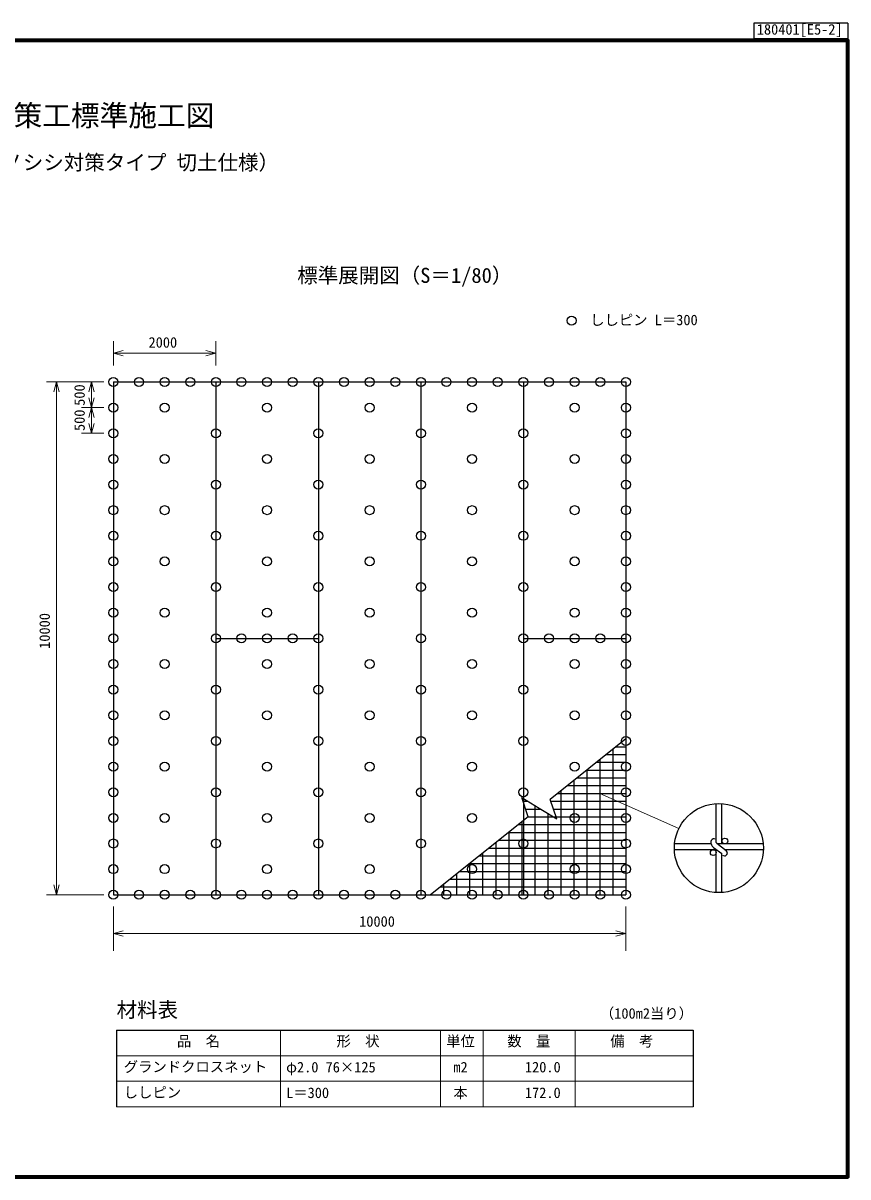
# Model space of a CAD drawing. Units: millimetres, scale not verified, with parts at other scales. Extents: x 200 to 8200, y 200 to 5825.
# Drawn here: x 4176 to 8200, y 200 to 5825 of the extents above; entities that cross this region are included whole.
import ezdxf
from ezdxf.enums import TextEntityAlignment as Align

# ---------------------------------------------------------------- set-up
doc = ezdxf.new("R2010")
doc.units = ezdxf.units.MM
doc.header["$LTSCALE"] = 20
for name, color, linetype, lineweight in [('C-DOC', 3, 'Continuous', 25), ('C-MTR-FRAM', 5, 'Continuous', 25), ('C-MTR-LINE', 5, 'Continuous', 13), ('C-STR', 7, 'Continuous', 25), ('C-STR-DIM', 1, 'Continuous', 13), ('C-STR-HTXT', 1, 'Continuous', 13), ('C-TTL', 2, 'Continuous', 70)]:
    doc.layers.add(name, color=color, linetype=linetype, lineweight=lineweight)
for name, color, linetype in [('C-MTR', 5, 'Continuous'), ('C-MTR-TXT', 5, 'Continuous'), ('C-STR-TXT', 7, 'Continuous'), ('C-TTL-TXT', 7, 'Continuous')]:
    doc.layers.add(name, color=color, linetype=linetype)
doc.styles.add('ＭＳ ゴシック', font='')
doc.styles.get('ＭＳ ゴシック').set_extended_font_data('MS Gothic')

msp = doc.modelspace()

# ---------------------------------------------------------------- linework, layer by layer
at = {"layer": 'C-DOC'}
for p, q in [((7741.71, 5825), (7741.71, 5750)), ((8200, 5825), (7741.71, 5825)), ((8200, 5825), (8200, 5750)), ((7741.71, 5750), (8200, 5750))]:
    msp.add_line(p, q, dxfattribs=at)
at = {"layer": 'C-MTR-FRAM'}
for p, q in [((4632.3, 916.09), (4632.3, 541.09)), ((4632.3, 916.09), (7444.93, 916.09)), ((7444.93, 916.09), (7444.93, 541.09))]:
    msp.add_line(p, q, dxfattribs=at)
at = {"layer": 'C-MTR-FRAM', "lineweight": 13}
msp.add_line((4632.3, 541.09), (7444.93, 541.09), dxfattribs=at)
at = {"layer": 'C-MTR-LINE'}
for p, q in [((5432.3, 916.09), (5432.3, 541.09)), ((6212.16, 916.09), (6212.16, 541.09)), ((6420.97, 916.09), (6420.97, 541.09)), ((6869.48, 916.09), (6869.48, 541.09)), ((4632.3, 791.09), (7444.93, 791.09)), ((4632.3, 666.09), (7444.93, 666.09))]:
    msp.add_line(p, q, dxfattribs=at)
at = {"layer": 'C-STR'}
for p, q in [((4616.65, 4075.42), (4616.65, 1575.42)), ((4616.65, 4075.42), (7116.65, 4075.42)), ((5116.65, 4075.42), (5116.65, 1575.42)), ((5616.65, 4075.42), (5616.65, 1575.42)), ((6116.65, 4075.42), (6116.65, 1575.42)), ((6616.65, 4075.42), (6616.65, 1575.42)), ((7116.65, 4075.42), (7116.65, 1575.42)), ((5116.65, 2825.42), (5616.65, 2825.42)), ((6616.65, 2825.42), (7116.65, 2825.42)), ((7116.65, 2335.42), (6747.34, 2040.75)), ((7021.4, 2259.42), (7116.65, 2259.42)), ((7053.15, 2284.75), (7053.15, 1575.42)), ((7069.03, 2297.42), (7116.65, 2297.42)), ((6973.78, 2221.42), (7116.65, 2221.42)), ((6989.65, 2234.09), (6989.65, 1575.42)), ((6878.53, 2145.42), (7116.65, 2145.42)), ((6926.15, 2183.42), (6926.15, 1575.42)), ((6926.15, 2183.42), (7116.65, 2183.42)), ((6799.15, 2082.09), (6799.15, 1575.42)), ((6830.9, 2107.42), (7116.65, 2107.42)), ((6862.65, 2132.75), (6862.65, 1575.42)), ((6640.4, 1955.42), (6608.53, 2050.2)), ((6608.53, 2050.2), (6693.87, 1998.08)), ((6614.85, 2031.42), (6639.29, 2031.42)), ((6779.22, 1945.96), (6747.34, 2040.75)), ((6750.48, 2031.42), (7116.65, 2031.42)), ((6783.28, 2069.42), (7116.65, 2069.42)), ((6627.63, 1993.42), (6701.51, 1993.42)), ((6672.15, 2011.35), (6672.15, 1575.42)), ((6693.87, 1998.08), (6779.22, 1945.96)), ((6735.65, 1972.57), (6735.65, 1575.42)), ((6763.26, 1993.42), (7116.65, 1993.42)), ((7557.47, 1830.24), (7557.47, 2019.87)), ((7585.59, 1823.03), (7585.59, 2019.72)), ((6640.4, 1955.42), (6164.15, 1575.42)), ((6592.78, 1917.42), (7116.65, 1917.42)), ((6608.65, 1930.09), (6608.65, 1575.42)), ((6640.4, 1955.42), (7116.65, 1955.42)), ((6545.15, 1879.42), (7116.65, 1879.42)), ((6545.15, 1879.42), (6545.15, 1575.42)), ((6449.9, 1803.42), (7116.65, 1803.42)), ((6481.65, 1828.75), (6481.65, 1575.42)), ((6497.53, 1841.42), (7116.65, 1841.42)), ((7531.3, 1823.31), (7354.1, 1823.31)), ((7544.73, 1805.98), (7585.59, 1776)), ((7560.7, 1826.33), (7606.54, 1790.57)), ((7786.53, 1823.31), (7564.58, 1823.31)), ((6402.28, 1765.42), (7116.65, 1765.42)), ((6418.15, 1778.09), (6418.15, 1575.42)), ((7558.56, 1795.18), (7353.3, 1795.18)), ((7557.47, 1586.31), (7557.47, 1795.18)), ((7585.59, 1586.47), (7585.59, 1776)), ((7787.33, 1795.18), (7600.63, 1795.18)), ((6307.03, 1689.42), (7116.65, 1689.42)), ((6354.65, 1727.42), (7116.65, 1727.42)), ((6354.65, 1727.42), (6354.65, 1575.42)), ((6259.4, 1651.42), (7116.65, 1651.42)), ((6291.15, 1676.75), (6291.15, 1575.42)), ((4616.65, 1575.42), (7116.65, 1575.42)), ((6211.78, 1613.42), (7116.65, 1613.42)), ((6227.65, 1626.09), (6227.65, 1575.42))]:
    msp.add_line(p, q, dxfattribs=at)
at = {"layer": 'C-STR', "lineweight": 13}
for p, q in [((7548.47, 1847.53), (7557.47, 1846.01)), ((7592.35, 1766.34), (7585.59, 1768.14))]:
    msp.add_line(p, q, dxfattribs=at)
at = {"layer": 'C-STR'}
for centre, radius in [((6851.7, 4374.39), 22), ((4616.65, 4075.42), 22), ((4741.65, 4075.42), 22), ((4866.65, 4075.42), 22), ((4991.65, 4075.42), 22), ((5116.65, 4075.42), 22), ((5241.65, 4075.42), 22), ((5366.65, 4075.42), 22), ((5491.65, 4075.42), 22), ((5616.65, 4075.42), 22), ((5741.65, 4075.42), 22), ((5866.65, 4075.42), 22), ((5991.65, 4075.42), 22), ((6116.65, 4075.42), 22), ((6241.65, 4075.42), 22), ((6366.65, 4075.42), 22), ((6491.65, 4075.42), 22), ((6616.65, 4075.42), 22), ((6741.65, 4075.42), 22), ((6866.65, 4075.42), 22), ((6991.65, 4075.42), 22), ((7116.65, 4075.42), 22), ((4616.65, 3950.42), 22), ((4866.65, 3950.42), 22), ((5366.65, 3950.42), 22), ((5866.65, 3950.42), 22), ((6366.65, 3950.42), 22), ((6866.65, 3950.42), 22), ((7116.65, 3950.42), 22), ((4616.65, 3825.42), 22), ((5116.65, 3825.42), 22), ((5616.65, 3825.42), 22), ((6116.65, 3825.42), 22), ((6616.65, 3825.42), 22), ((7116.65, 3825.42), 22), ((4616.65, 3700.42), 22), ((4866.65, 3700.42), 22), ((5366.65, 3700.42), 22), ((5866.65, 3700.42), 22), ((6366.65, 3700.42), 22), ((6866.65, 3700.42), 22), ((7116.65, 3700.42), 22), ((4616.65, 3575.42), 22), ((5116.65, 3575.42), 22), ((5616.65, 3575.42), 22), ((6116.65, 3575.42), 22), ((6616.65, 3575.42), 22), ((7116.65, 3575.42), 22), ((4616.65, 3450.42), 22), ((4866.65, 3450.42), 22), ((5366.65, 3450.42), 22), ((5866.65, 3450.42), 22), ((6366.65, 3450.42), 22), ((6866.65, 3450.42), 22), ((7116.65, 3450.42), 22), ((4616.65, 3325.42), 22), ((5116.65, 3325.42), 22), ((5616.65, 3325.42), 22), ((6116.65, 3325.42), 22), ((6616.65, 3325.42), 22), ((7116.65, 3325.42), 22), ((4616.65, 3200.42), 22), ((4866.65, 3200.42), 22), ((5366.65, 3200.42), 22), ((5866.65, 3200.42), 22), ((6366.65, 3200.42), 22), ((6866.65, 3200.42), 22), ((7116.65, 3200.42), 22), ((4616.65, 3075.42), 22), ((5116.65, 3075.42), 22), ((5616.65, 3075.42), 22), ((6116.65, 3075.42), 22), ((6616.65, 3075.42), 22), ((7116.65, 3075.42), 22), ((4616.65, 2950.42), 22), ((4866.65, 2950.42), 22), ((5366.65, 2950.42), 22), ((5866.65, 2950.42), 22), ((6366.65, 2950.42), 22), ((6866.65, 2950.42), 22), ((7116.65, 2950.42), 22), ((4616.65, 2825.42), 22), ((5116.65, 2825.42), 22), ((5241.65, 2825.42), 22), ((5366.65, 2825.42), 22), ((5491.65, 2825.42), 22), ((5616.65, 2825.42), 22), ((6116.65, 2825.42), 22), ((6616.65, 2825.42), 22), ((6741.65, 2825.42), 22), ((6866.65, 2825.42), 22), ((6991.65, 2825.42), 22), ((7116.65, 2825.42), 22), ((4616.65, 2700.42), 22), ((4866.65, 2700.42), 22), ((5366.65, 2700.42), 22), ((5866.65, 2700.42), 22), ((6366.65, 2700.42), 22), ((6866.65, 2700.42), 22), ((7116.65, 2700.42), 22), ((4616.65, 2575.42), 22), ((5116.65, 2575.42), 22), ((5616.65, 2575.42), 22), ((6116.65, 2575.42), 22), ((6616.65, 2575.42), 22), ((7116.65, 2575.42), 22), ((4616.65, 2450.42), 22), ((4866.65, 2450.42), 22), ((5366.65, 2450.42), 22), ((5866.65, 2450.42), 22), ((6366.65, 2450.42), 22), ((6866.65, 2450.42), 22), ((7116.65, 2450.42), 22), ((4616.65, 2325.42), 22), ((5116.65, 2325.42), 22), ((5616.65, 2325.42), 22), ((6116.65, 2325.42), 22), ((6616.65, 2325.42), 22), ((7116.65, 2325.42), 22), ((4616.65, 2200.42), 22), ((4866.65, 2200.42), 22), ((5366.65, 2200.42), 22), ((5866.65, 2200.42), 22), ((6366.65, 2200.42), 22), ((6866.65, 2200.42), 22), ((7116.65, 2200.42), 22), ((4616.65, 2075.42), 22), ((5116.65, 2075.42), 22), ((5616.65, 2075.42), 22), ((6116.65, 2075.42), 22), ((6616.65, 2075.42), 22), ((7116.65, 2075.42), 22), ((4616.65, 1950.42), 22), ((4866.65, 1950.42), 22), ((5366.65, 1950.42), 22), ((5866.65, 1950.42), 22), ((6366.65, 1950.42), 22), ((6866.65, 1950.42), 22), ((7116.65, 1950.42), 22), ((4616.65, 1825.42), 22), ((5116.65, 1825.42), 22), ((5616.65, 1825.42), 22), ((6116.65, 1825.42), 22), ((6616.65, 1825.42), 22), ((7116.65, 1825.42), 22), ((7599.85, 1837.49), 14.18), ((7543.29, 1781), 14.18), ((4616.65, 1700.42), 22), ((4866.65, 1700.42), 22), ((5366.65, 1700.42), 22), ((5866.65, 1700.42), 22), ((6366.65, 1700.42), 22), ((6866.65, 1700.42), 22), ((7116.65, 1700.42), 22), ((4616.65, 1575.42), 22), ((4741.65, 1575.42), 22), ((4866.65, 1575.42), 22), ((4991.65, 1575.42), 22), ((5116.65, 1575.42), 22), ((5241.65, 1575.42), 22), ((5366.65, 1575.42), 22), ((5491.65, 1575.42), 22), ((5616.65, 1575.42), 22), ((5741.65, 1575.42), 22), ((5866.65, 1575.42), 22), ((5991.65, 1575.42), 22), ((6116.65, 1575.42), 22), ((6241.65, 1575.42), 22), ((6366.65, 1575.42), 22), ((6491.65, 1575.42), 22), ((6616.65, 1575.42), 22), ((6741.65, 1575.42), 22), ((6866.65, 1575.42), 22), ((6991.65, 1575.42), 22), ((7116.65, 1575.42), 22)]:
    msp.add_circle(centre, radius, dxfattribs=at)
for centre, radius, start, end in [((7561.99, 1831.63), 30.92, 172.17067, 236.06438), ((7545.38, 1833.68), 14.18, 77.3979, 174.6206), ((7580.07, 1845.68), 27.37, 214.34061, 224.96631), ((7597.73, 1779.46), 14.18, 247.68477, 52.46001)]:
    msp.add_arc(centre, radius, start, end, dxfattribs=at)
at = {"layer": 'C-STR-DIM'}
for p, q in [((4616.65, 4156.42), (4616.65, 4275.01)), ((5116.65, 4156.42), (5116.65, 4275.01)), ((4616.65, 4216.4), (4664.95, 4229.34)), ((5116.65, 4216.4), (5068.36, 4229.34)), ((5116.65, 4216.4), (4616.65, 4216.4)), ((4616.65, 4216.4), (4664.95, 4203.46)), ((5116.65, 4216.4), (5068.36, 4203.46)), ((4289.89, 4075.42), (4570.61, 4075.42)), ((4339.31, 4075.42), (4326.37, 4027.12)), ((4339.31, 4075.42), (4339.31, 1575.42)), ((4339.31, 4075.42), (4352.25, 4027.12)), ((4509.62, 4075.42), (4496.68, 4027.12)), ((4509.62, 4075.42), (4509.62, 3825.42)), ((4509.62, 4075.42), (4522.56, 4027.12)), ((4509.62, 3950.42), (4496.68, 3998.72)), ((4509.62, 3950.42), (4522.56, 3998.72)), ((4570.61, 3950.42), (4461.22, 3950.42)), ((4509.62, 3950.42), (4496.68, 3902.12)), ((4509.62, 3950.42), (4522.56, 3902.12)), ((4570.61, 3825.42), (4461.22, 3825.42)), ((4509.62, 3825.42), (4496.68, 3873.72)), ((4509.62, 3825.42), (4522.56, 3873.72)), ((4570.61, 1575.42), (4289.89, 1575.42)), ((4339.31, 1575.42), (4326.37, 1623.72)), ((4339.31, 1575.42), (4352.25, 1623.72)), ((4616.65, 1302.66), (4616.65, 1518.09)), ((7116.65, 1518.09), (7116.65, 1302.66)), ((4616.65, 1387.35), (4664.95, 1400.29)), ((7116.65, 1387.35), (4616.65, 1387.35)), ((4616.65, 1387.35), (4664.95, 1374.4)), ((7116.65, 1387.35), (7068.36, 1400.29)), ((7116.65, 1387.35), (7068.36, 1374.4))]:
    msp.add_line(p, q, dxfattribs=at)
at = {"layer": 'C-STR-HTXT'}
msp.add_line((6989.65, 2069.42), (7374.88, 1897.78), dxfattribs=at)
at = {"layer": 'C-STR-HTXT', "lineweight": 25}
msp.add_circle((7570.31, 1803.09), 217.16, dxfattribs=at)
at = {"layer": 'C-TTL'}
msp.add_lwpolyline([(200, 200), (8200, 200), (8200, 5740), (200, 5740)], close=True, dxfattribs=at)

# ---------------------------------------------------------------- texts
at = {"layer": 'C-DOC', "style": 'ＭＳ ゴシック'}
msp.add_text('180401[E5-2]', height=51.32, dxfattribs=at).set_placement((7755.24, 5753.41), align=Align.BOTTOM_LEFT)
at = {"layer": 'C-MTR', "style": 'ＭＳ ゴシック'}
for s, height, p in [('材料表', 73.31, (4632.3, 956.09)), ('（100m2当り）', 51.32, (6989.93, 956.09))]:
    msp.add_text(s, height=height, dxfattribs=at).set_placement(p, align=Align.BOTTOM_LEFT)
at = {"layer": 'C-MTR-TXT', "style": 'ＭＳ ゴシック'}
for s, p in [('品\u3000名', (4926.92, 820.94)), ('形\u3000状', (5705.09, 820.94)), ('数\u3000量', (6538.4, 820.94)), ('備\u3000考', (7040.64, 820.94)), ('グランドクロスネット', (4667.26, 695.94)), ('φ2.0 76×125', (5459.29, 694.13)), ('ししピン', (4667.26, 570.94)), ('L＝300', (5459.29, 569.13))]:
    msp.add_text(s, height=51.32, dxfattribs=at).set_placement(p, align=Align.BOTTOM_LEFT)
for s, p in [('単位', (6310.17, 820.94)), ('m2', (6310.17, 694.13)), ('本', (6310.17, 569.13))]:
    msp.add_text(s, height=51.32, dxfattribs=at).set_placement(p, align=Align.BOTTOM_CENTER)
for s, p in [('120.0', (6798.82, 694.43)), ('172.0', (6798.82, 569.43))]:
    msp.add_text(s, height=51.32, dxfattribs=at).set_placement(p, align=Align.BOTTOM_RIGHT)
at = {"layer": 'C-STR-DIM', "color": 7, "style": 'ＭＳ ゴシック'}
for s, p in [('2000', (4788.22, 4227.34)), ('10000', (5815.57, 1404.41))]:
    msp.add_text(s, height=51.32, dxfattribs=at).set_placement(p, align=Align.BOTTOM_LEFT)
for s, p in [('500', (4492.55, 3959.13)), ('500', (4492.55, 3836.23)), ('10000', (4322.24, 2774.33))]:
    msp.add_text(s, height=51.32, rotation=90, dxfattribs=at).set_placement(p, align=Align.BOTTOM_LEFT)
at = {"layer": 'C-STR-TXT', "style": 'ＭＳ ゴシック'}
msp.add_text('ししピン L＝300', height=51.32, dxfattribs=at).set_placement((6942.53, 4336.84), align=Align.BOTTOM_LEFT)
at = {"layer": 'C-TTL-TXT', "color": 3, "style": 'ＭＳ ゴシック'}
for s, height, p in [('のり面獣害対策工標準施工図', 102.6, (3290, 5292.15)), ('（アニマルガード工法イノシシ対策タイプ 切土仕様）', 73.31, (2975, 5087.15))]:
    msp.add_text(s, height=height, dxfattribs=at).set_placement(p, align=Align.BOTTOM_LEFT)
at = {"layer": 'C-TTL-TXT', "style": 'ＭＳ ゴシック'}
msp.add_text('標準展開図（S＝1/80）', height=73.31, dxfattribs=at).set_placement((5513.61, 4595.12), align=Align.MIDDLE_LEFT)

doc.saveas('drawing.dxf')
